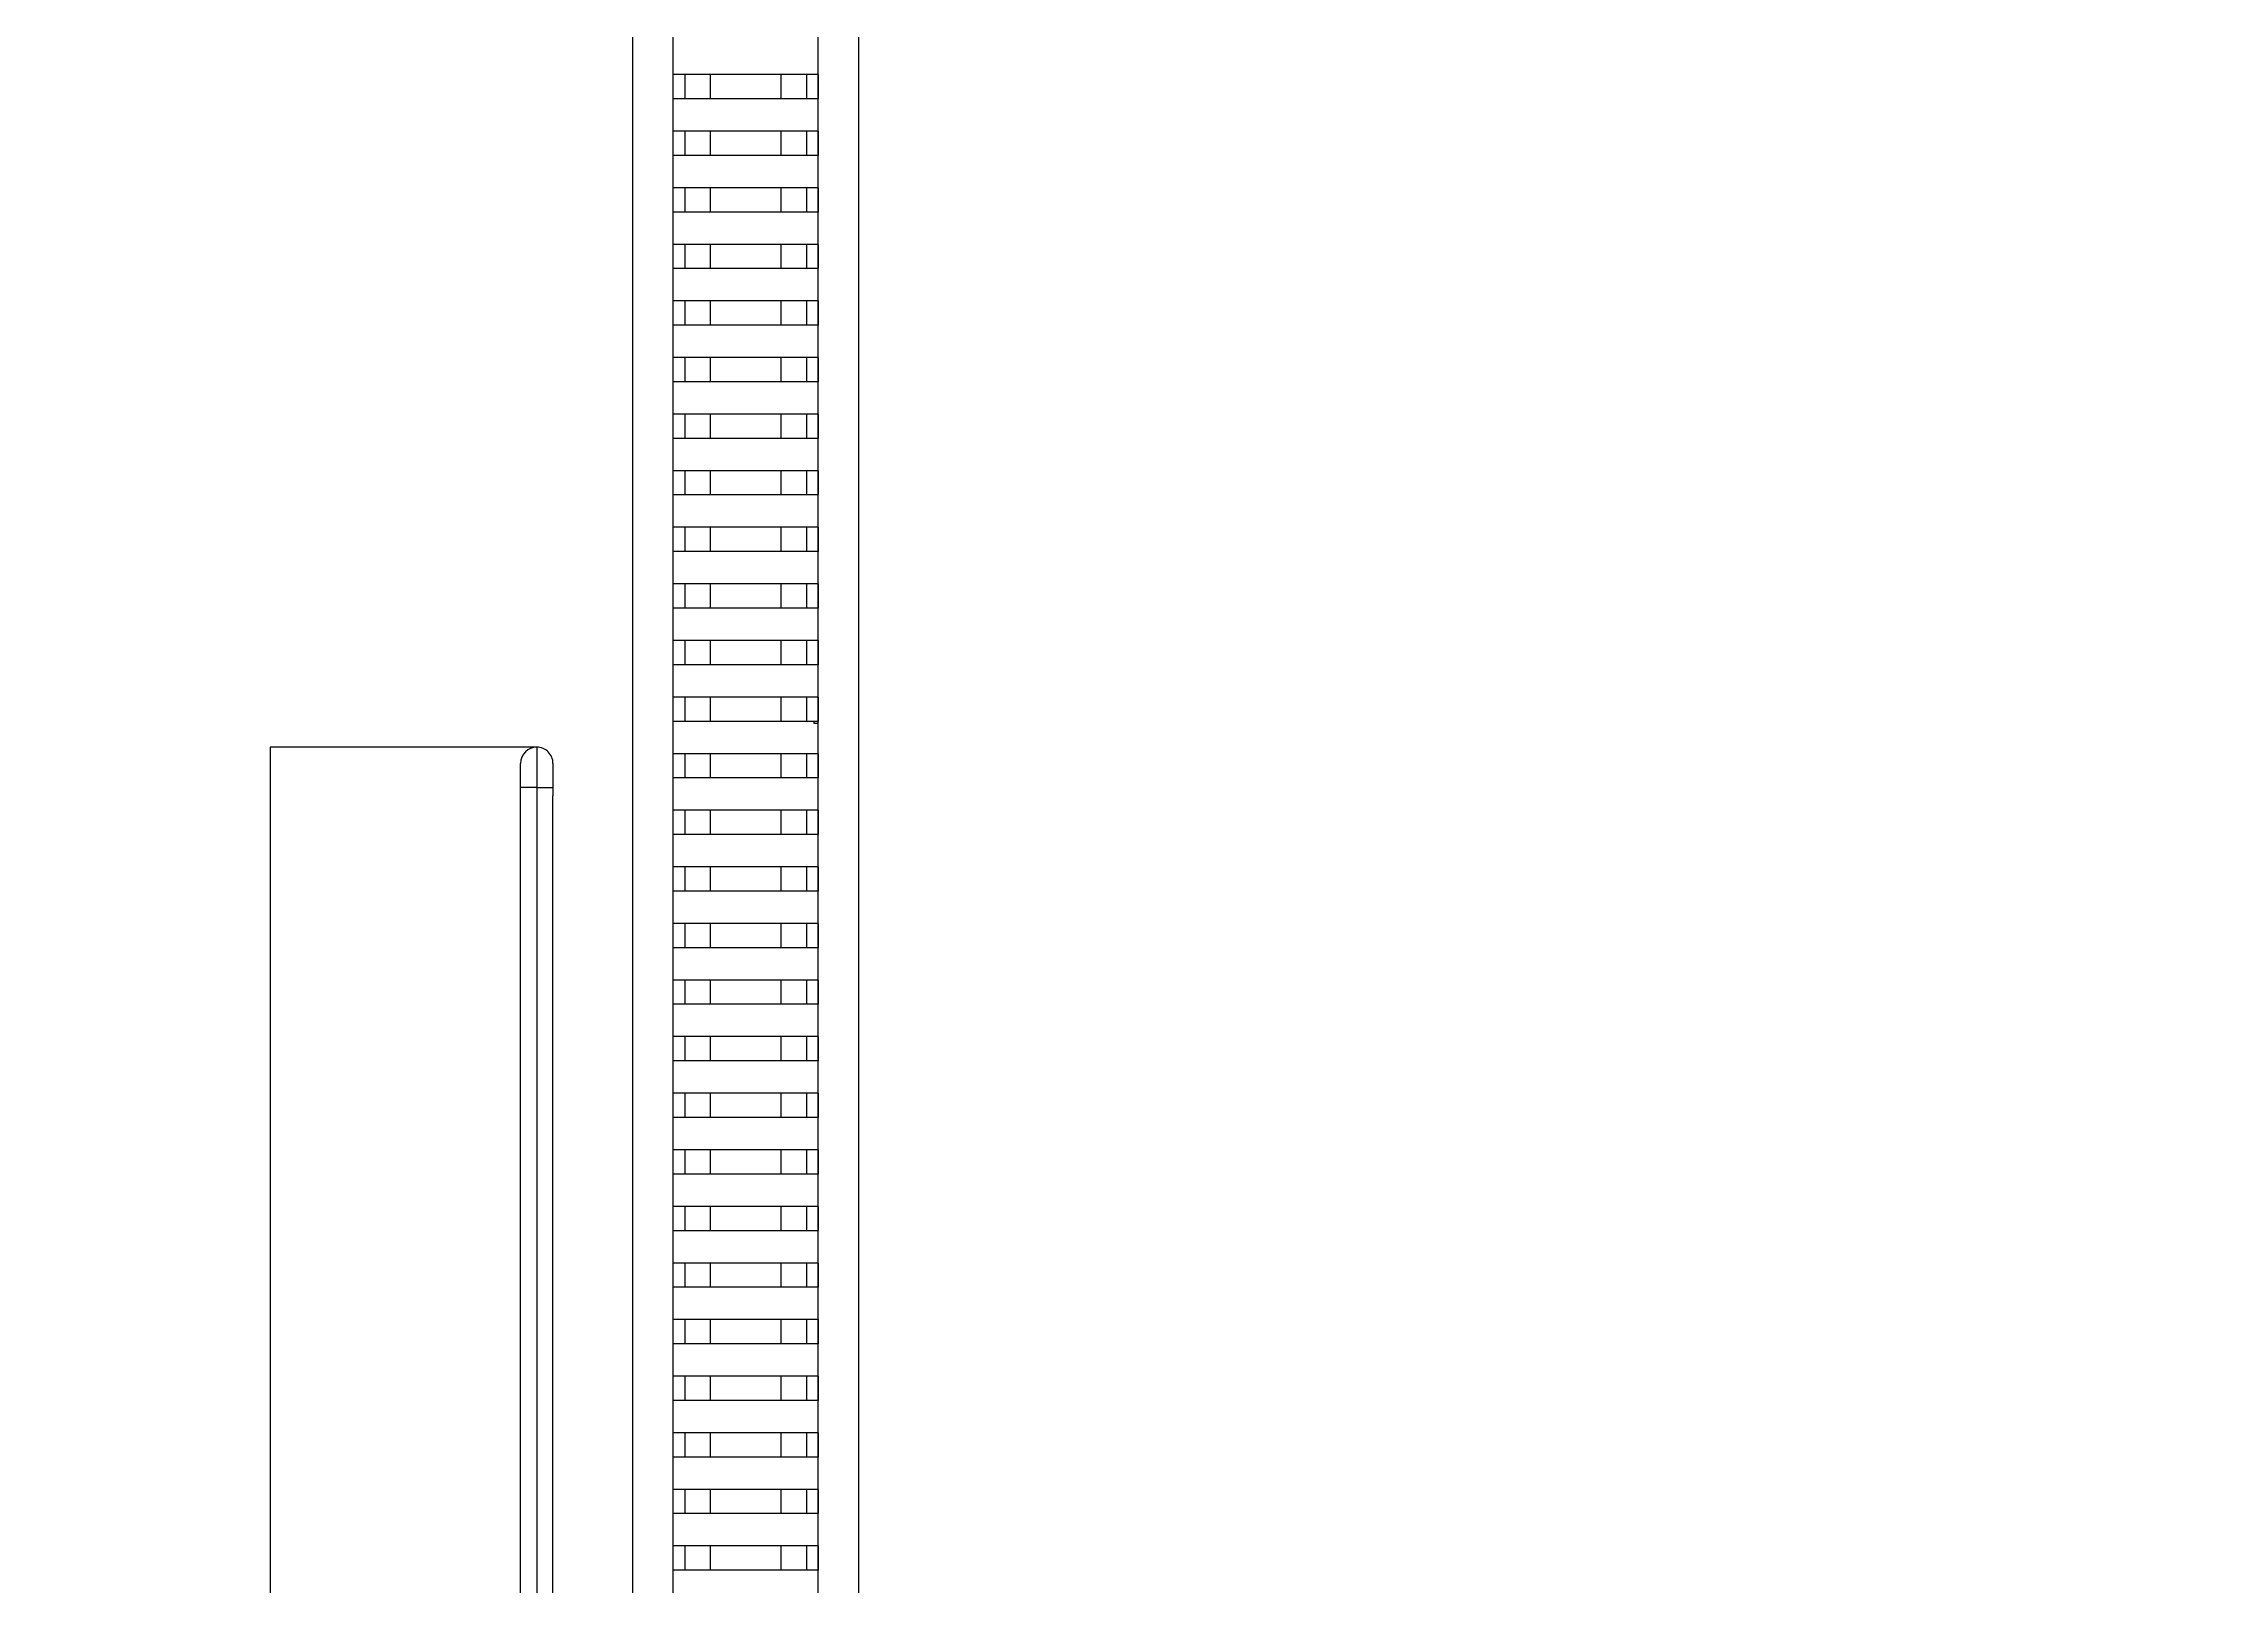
# Model space of a CAD drawing. Header units: inches. Extents: x -955375 to 106222, y -96450 to 64845.
# Drawn here: x 30946 to 33719, y 43195 to 45156 of the extents above; entities that cross this region are included whole.
import ezdxf

# ---------------------------------------------------------------- set-up
doc = ezdxf.new("R2010")
doc.units = ezdxf.units.IN
doc.header["$MEASUREMENT"] = 0
doc.linetypes.add('CONTINUA', pattern=[0])
doc.layers.add('ACHUTECH', color=24, linetype='Continuous', lineweight=18)
for name, color, linetype in [('DIBUJO', 2, 'Continuous'), ('Layer9', 7, 'Continuous'), ('maquinas', 7, 'Continuous')]:
    doc.layers.add(name, color=color, linetype=linetype)
doc.styles.get("Standard").update_dxf_attribs({"font": 'isocp2.shx'})
doc.dimstyles.new('SUPERPEQUEÑA', dxfattribs={"dimtxt": 0.1, "dimasz": 0.05, "dimexe": 0.1, "dimexo": 0.15, "dimgap": 0.05, "dimtad": 1, "dimzin": 0, "dimdsep": 46, "dimtxsty": 'Standard', "dimblk1": 'CRUZZ', "dimblk2": 'CRUZZ', "dimsah": 1, "dimcen": 0.03, "dimse1": 1, "dimse2": 1, "dimclrd": 109, "dimclre": 4, "dimclrt": 173, "dimadec": 0, "dimazin": 0, "dimtfac": 1, "dimtix": 1, "dimtmove": 1, "dimatfit": 3, "dimldrblk": 'CRUZZ', "dimfxl": 1, "dimtolj": 1, "dimtzin": 0, "dimlwd": -1, "dimarcsym": 0})

# ---------------------------------------------------------------- blocks, each defined once
blk = doc.blocks.new('CRUZ')
at = {"layer": 'DIBUJO', "color": 7, "lineweight": -3}
for p, q in [((-0.2, 0), (0.2, 0)), ((0, 0.2), (0, -0.2))]:
    blk.add_line(p, q, dxfattribs=at)
at = {"layer": 'DIBUJO', "color": 7, "lineweight": -3, "const_width": 0.05}
blk.add_lwpolyline([(0, 0, 1), (0, 0, 1)], format="xyb", close=True, dxfattribs=at)
blk = doc.blocks.new('CRUZZ')
at = {"layer": 'DIBUJO', "color": 3, "xscale": 10, "yscale": 10, "zscale": 10}
blk.add_blockref('CRUZ', (0, 0), dxfattribs=at)
blk = doc.blocks.new('*D76')
at = {"layer": 'ACHUTECH', "color": 7, "ltscale": 500, "transparency": 16777216}
blk.add_line((94744.4, 59050.8), (94744.4, 43237.9), dxfattribs=at)
at = {"layer": 'Defpoints', "color": 0, "linetype": 'CONTINUA', "ltscale": 500, "transparency": 16777216}
for p in [(31396.5, 59050.8), (93748.3, 43237.8), (94744.4, 43237.8)]:
    blk.add_point(p, dxfattribs=at)
at = {"layer": 'ACHUTECH', "color": 7, "linetype": 'CONTINUA', "ltscale": 500, "transparency": 16777216, "xscale": 0.05, "yscale": 0.05, "zscale": 0.05}
for p, rotation in [((94744.4, 59050.8), 90), ((94744.4, 43237.8), 270)]:
    blk.add_blockref('CRUZZ', p, dxfattribs=dict(at, rotation=rotation))
at = {"layer": 'ACHUTECH', "color": 7, "linetype": 'CONTINUA', "lineweight": 13, "ltscale": 500, "transparency": 16777216, "insert": (94744.3, 51144.3), "char_height": 0.15, "attachment_point": 5, "rotation": 90}
blk.add_mtext('\\A1;15812.97', dxfattribs=at)
blk = doc.blocks.new('*D209')
at = {"layer": 'ACHUTECH', "color": 7, "ltscale": 500, "transparency": 16777216}
blk.add_line((95544.1, 59153), (95544.1, 15079.3), dxfattribs=at)
at = {"layer": 'Defpoints', "color": 0, "linetype": 'CONTINUA', "ltscale": 500, "transparency": 16777216}
for p in [(30945.9, 59153.1), (85094.5, 15079.3), (95544.1, 15079.3)]:
    blk.add_point(p, dxfattribs=at)
at = {"layer": 'ACHUTECH', "color": 7, "linetype": 'CONTINUA', "ltscale": 500, "transparency": 16777216, "xscale": 0.05, "yscale": 0.05, "zscale": 0.05}
for p, rotation in [((95544.1, 59153.1), 90), ((95544.1, 15079.3), 270)]:
    blk.add_blockref('CRUZZ', p, dxfattribs=dict(at, rotation=rotation))
at = {"layer": 'ACHUTECH', "color": 7, "linetype": 'CONTINUA', "lineweight": 13, "ltscale": 500, "transparency": 16777216, "insert": (95544, 37116.2), "char_height": 0.15, "attachment_point": 5, "rotation": 90}
blk.add_mtext('\\A1;44073.80', dxfattribs=at)
blk = doc.blocks.new('ertyuiop')
at = {"layer": 'DIBUJO', "color": 3}
blk.add_line((1018248.5, 77736.2, 1.1), (1018248.5, 78067.9, 1.1), dxfattribs=at)
at = {"layer": 'maquinas', "color": 3, "linetype": 'Continuous'}
for p, q in [((1018248.5, 78067.9, 1.1), (1016570.1, 78067.9, 1.1)), ((1018198.3, 77736.2, 1.1), (1016660.5, 77736.2, 1.1)), ((1016670.6, 77756.3, 1.1), (1018188.2, 77756.3, 1.1)), ((1018188.2, 77756.3, 1.1), (1018198.3, 77756.3, 1.1)), ((1018198.3, 77736.2, 1.1), (1018198.3, 77756.3, 1.1)), ((1018198.3, 77756.3, 1.1), (1018228.4, 77756.3, 1.1)), ((1018198.3, 77736.2, 1.1), (1018198.3, 77716.1, 1.1)), ((1018248.5, 77736.2, 1.1), (1018198.3, 77736.2, 1.1)), ((1016670.6, 77716.1, 1.1), (1018188.2, 77716.1, 1.1)), ((1018198.3, 77716.1, 1.1), (1018188.2, 77716.1, 1.1)), ((1018228.4, 77716.1, 1.1), (1018198.3, 77716.1, 1.1)), ((1018228.4, 77716.1, 1.1), (1018228.4, 77716.1, 1.1)), ((1019148, 77617.4, 1.1), (1016384.1, 77617.4, 1.1)), ((1019148, 77567.1, 1.1), (1016032.3, 77567.1, 1.1)), ((1017255.5, 77567.1, 1.1), (1017225.3, 77567.1, 1.1)), ((1017225.3, 77552.3, 1.1), (1017225.3, 77567.1, 1.1)), ((1017255.5, 77552.3, 1.1), (1017225.3, 77552.3, 1.1)), ((1017225.3, 77520.5, 1.1), (1017225.3, 77552.3, 1.1)), ((1017255.5, 77552.3, 1.1), (1017255.5, 77567.1, 1.1)), ((1017255.5, 77520.5, 1.1), (1017255.5, 77552.3, 1.1)), ((1017325.8, 77567.1, 1.1), (1017295.7, 77567.1, 1.1)), ((1017295.7, 77552.3, 1.1), (1017295.7, 77567.1, 1.1)), ((1017325.8, 77552.3, 1.1), (1017295.7, 77552.3, 1.1)), ((1017295.7, 77520.5, 1.1), (1017295.7, 77552.3, 1.1)), ((1017325.8, 77552.3, 1.1), (1017325.8, 77567.1, 1.1)), ((1017325.8, 77520.5, 1.1), (1017325.8, 77552.3, 1.1)), ((1017396.2, 77567.1, 1.1), (1017366, 77567.1, 1.1)), ((1017366, 77552.3, 1.1), (1017366, 77567.1, 1.1)), ((1017396.2, 77552.3, 1.1), (1017366, 77552.3, 1.1)), ((1017366, 77520.5, 1.1), (1017366, 77552.3, 1.1)), ((1017396.2, 77552.3, 1.1), (1017396.2, 77567.1, 1.1)), ((1017396.2, 77520.5, 1.1), (1017396.2, 77552.3, 1.1)), ((1017466.5, 77567.1, 1.1), (1017436.4, 77567.1, 1.1)), ((1017436.4, 77552.3, 1.1), (1017436.4, 77567.1, 1.1)), ((1017466.5, 77552.3, 1.1), (1017436.4, 77552.3, 1.1)), ((1017436.4, 77520.5, 1.1), (1017436.4, 77552.3, 1.1)), ((1017466.5, 77552.3, 1.1), (1017466.5, 77567.1, 1.1)), ((1017466.5, 77520.5, 1.1), (1017466.5, 77552.3, 1.1)), ((1017536.9, 77567.1, 1.1), (1017506.7, 77567.1, 1.1)), ((1017506.7, 77552.3, 1.1), (1017506.7, 77567.1, 1.1)), ((1017536.9, 77552.3, 1.1), (1017506.7, 77552.3, 1.1)), ((1017506.7, 77520.5, 1.1), (1017506.7, 77552.3, 1.1)), ((1017536.9, 77552.3, 1.1), (1017536.9, 77567.1, 1.1)), ((1017536.9, 77520.5, 1.1), (1017536.9, 77552.3, 1.1)), ((1017607.2, 77567.1, 1.1), (1017577.1, 77567.1, 1.1)), ((1017577.1, 77552.3, 1.1), (1017577.1, 77567.1, 1.1)), ((1017607.2, 77552.3, 1.1), (1017577.1, 77552.3, 1.1)), ((1017577.1, 77520.5, 1.1), (1017577.1, 77552.3, 1.1)), ((1017607.2, 77552.3, 1.1), (1017607.2, 77567.1, 1.1)), ((1017607.2, 77520.5, 1.1), (1017607.2, 77552.3, 1.1)), ((1017677.6, 77567.1, 1.1), (1017647.4, 77567.1, 1.1)), ((1017647.4, 77552.3, 1.1), (1017647.4, 77567.1, 1.1)), ((1017677.6, 77552.3, 1.1), (1017647.4, 77552.3, 1.1)), ((1017647.4, 77520.5, 1.1), (1017647.4, 77552.3, 1.1)), ((1017677.6, 77552.3, 1.1), (1017677.6, 77567.1, 1.1)), ((1017677.6, 77520.5, 1.1), (1017677.6, 77552.3, 1.1)), ((1017748, 77567.1, 1.1), (1017717.8, 77567.1, 1.1)), ((1017717.8, 77552.3, 1.1), (1017717.8, 77567.1, 1.1)), ((1017748, 77552.3, 1.1), (1017717.8, 77552.3, 1.1)), ((1017717.8, 77520.5, 1.1), (1017717.8, 77552.3, 1.1)), ((1017748, 77552.3, 1.1), (1017748, 77567.1, 1.1)), ((1017748, 77520.5, 1.1), (1017748, 77552.3, 1.1)), ((1017818.3, 77567.1, 1.1), (1017788.2, 77567.1, 1.1)), ((1017788.2, 77552.3, 1.1), (1017788.2, 77567.1, 1.1)), ((1017818.3, 77552.3, 1.1), (1017788.2, 77552.3, 1.1)), ((1017788.2, 77520.5, 1.1), (1017788.2, 77552.3, 1.1)), ((1017818.3, 77552.3, 1.1), (1017818.3, 77567.1, 1.1)), ((1017818.3, 77520.5, 1.1), (1017818.3, 77552.3, 1.1)), ((1017888.7, 77567.1, 1.1), (1017858.5, 77567.1, 1.1)), ((1017858.5, 77552.3, 1.1), (1017858.5, 77567.1, 1.1)), ((1017888.7, 77552.3, 1.1), (1017858.5, 77552.3, 1.1)), ((1017858.5, 77520.5, 1.1), (1017858.5, 77552.3, 1.1)), ((1017888.7, 77552.3, 1.1), (1017888.7, 77567.1, 1.1)), ((1017888.7, 77520.5, 1.1), (1017888.7, 77552.3, 1.1)), ((1017959, 77567.1, 1.1), (1017928.9, 77567.1, 1.1)), ((1017928.9, 77552.3, 1.1), (1017928.9, 77567.1, 1.1)), ((1017959, 77552.3, 1.1), (1017928.9, 77552.3, 1.1)), ((1017928.9, 77520.5, 1.1), (1017928.9, 77552.3, 1.1)), ((1017959, 77552.3, 1.1), (1017959, 77567.1, 1.1)), ((1017959, 77520.5, 1.1), (1017959, 77552.3, 1.1)), ((1018029.4, 77567.1, 1.1), (1017999.2, 77567.1, 1.1)), ((1017999.2, 77552.3, 1.1), (1017999.2, 77567.1, 1.1)), ((1018029.4, 77552.3, 1.1), (1017999.2, 77552.3, 1.1)), ((1017999.2, 77520.5, 1.1), (1017999.2, 77552.3, 1.1)), ((1018029.4, 77552.3, 1.1), (1018029.4, 77567.1, 1.1)), ((1018029.4, 77520.5, 1.1), (1018029.4, 77552.3, 1.1)), ((1018099.7, 77567.1, 1.1), (1018069.6, 77567.1, 1.1)), ((1018069.6, 77552.3, 1.1), (1018069.6, 77567.1, 1.1)), ((1018099.7, 77552.3, 1.1), (1018069.6, 77552.3, 1.1)), ((1018069.6, 77520.5, 1.1), (1018069.6, 77552.3, 1.1)), ((1018099.7, 77552.3, 1.1), (1018099.7, 77567.1, 1.1)), ((1018099.7, 77520.5, 1.1), (1018099.7, 77552.3, 1.1)), ((1018170.1, 77567.1, 1.1), (1018139.9, 77567.1, 1.1)), ((1018139.9, 77552.3, 1.1), (1018139.9, 77567.1, 1.1)), ((1018170.1, 77552.3, 1.1), (1018139.9, 77552.3, 1.1)), ((1018139.9, 77520.5, 1.1), (1018139.9, 77552.3, 1.1)), ((1018170.1, 77552.3, 1.1), (1018170.1, 77567.1, 1.1)), ((1018170.1, 77520.5, 1.1), (1018170.1, 77552.3, 1.1)), ((1018240.4, 77567.1, 1.1), (1018210.3, 77567.1, 1.1)), ((1018210.3, 77552.3, 1.1), (1018210.3, 77567.1, 1.1)), ((1018240.4, 77552.3, 1.1), (1018210.3, 77552.3, 1.1)), ((1018210.3, 77520.5, 1.1), (1018210.3, 77552.3, 1.1)), ((1018240.4, 77552.3, 1.1), (1018240.4, 77567.1, 1.1)), ((1018240.4, 77520.5, 1.1), (1018240.4, 77552.3, 1.1)), ((1018310.8, 77567.1, 1.1), (1018280.6, 77567.1, 1.1)), ((1018280.6, 77552.3, 1.1), (1018280.6, 77567.1, 1.1)), ((1018310.8, 77552.3, 1.1), (1018280.6, 77552.3, 1.1)), ((1018280.6, 77520.5, 1.1), (1018280.6, 77552.3, 1.1)), ((1018310.8, 77552.3, 1.1), (1018310.8, 77567.1, 1.1)), ((1018310.8, 77520.5, 1.1), (1018310.8, 77552.3, 1.1)), ((1018381.1, 77567.1, 1.1), (1018351, 77567.1, 1.1)), ((1018351, 77552.3, 1.1), (1018351, 77567.1, 1.1)), ((1018381.1, 77552.3, 1.1), (1018351, 77552.3, 1.1)), ((1018351, 77520.5, 1.1), (1018351, 77552.3, 1.1)), ((1018381.1, 77552.3, 1.1), (1018381.1, 77567.1, 1.1)), ((1018381.1, 77520.5, 1.1), (1018381.1, 77552.3, 1.1)), ((1018451.5, 77567.1, 1.1), (1018421.3, 77567.1, 1.1)), ((1018421.3, 77552.3, 1.1), (1018421.3, 77567.1, 1.1)), ((1018451.5, 77552.3, 1.1), (1018421.3, 77552.3, 1.1)), ((1018421.3, 77520.5, 1.1), (1018421.3, 77552.3, 1.1)), ((1018451.5, 77552.3, 1.1), (1018451.5, 77567.1, 1.1)), ((1018451.5, 77520.5, 1.1), (1018451.5, 77552.3, 1.1)), ((1018521.9, 77567.1, 1.1), (1018491.7, 77567.1, 1.1)), ((1018491.7, 77552.3, 1.1), (1018491.7, 77567.1, 1.1)), ((1018521.9, 77552.3, 1.1), (1018491.7, 77552.3, 1.1)), ((1018491.7, 77520.5, 1.1), (1018491.7, 77552.3, 1.1)), ((1018521.9, 77552.3, 1.1), (1018521.9, 77567.1, 1.1)), ((1018521.9, 77520.5, 1.1), (1018521.9, 77552.3, 1.1)), ((1018592.2, 77567.1, 1.1), (1018562.1, 77567.1, 1.1)), ((1018562.1, 77552.3, 1.1), (1018562.1, 77567.1, 1.1)), ((1018592.2, 77552.3, 1.1), (1018562.1, 77552.3, 1.1)), ((1018562.1, 77520.5, 1.1), (1018562.1, 77552.3, 1.1)), ((1018592.2, 77552.3, 1.1), (1018592.2, 77567.1, 1.1)), ((1018592.2, 77520.5, 1.1), (1018592.2, 77552.3, 1.1)), ((1018662.6, 77567.1, 1.1), (1018632.4, 77567.1, 1.1)), ((1018632.4, 77552.3, 1.1), (1018632.4, 77567.1, 1.1)), ((1018662.6, 77552.3, 1.1), (1018632.4, 77552.3, 1.1)), ((1018632.4, 77520.5, 1.1), (1018632.4, 77552.3, 1.1)), ((1018662.6, 77552.3, 1.1), (1018662.6, 77567.1, 1.1)), ((1018662.6, 77520.5, 1.1), (1018662.6, 77552.3, 1.1)), ((1018732.9, 77567.1, 1.1), (1018702.8, 77567.1, 1.1)), ((1018702.8, 77552.3, 1.1), (1018702.8, 77567.1, 1.1)), ((1018732.9, 77552.3, 1.1), (1018702.8, 77552.3, 1.1)), ((1018702.8, 77520.5, 1.1), (1018702.8, 77552.3, 1.1)), ((1018732.9, 77552.3, 1.1), (1018732.9, 77567.1, 1.1)), ((1018732.9, 77520.5, 1.1), (1018732.9, 77552.3, 1.1)), ((1018803.3, 77567.1, 1.1), (1018773.1, 77567.1, 1.1)), ((1018773.1, 77552.3, 1.1), (1018773.1, 77567.1, 1.1)), ((1018803.3, 77552.3, 1.1), (1018773.1, 77552.3, 1.1)), ((1018773.1, 77520.5, 1.1), (1018773.1, 77552.3, 1.1)), ((1018803.3, 77552.3, 1.1), (1018803.3, 77567.1, 1.1)), ((1018803.3, 77520.5, 1.1), (1018803.3, 77552.3, 1.1)), ((1018873.6, 77567.1, 1.1), (1018843.5, 77567.1, 1.1)), ((1018843.5, 77552.3, 1.1), (1018843.5, 77567.1, 1.1)), ((1018873.6, 77552.3, 1.1), (1018843.5, 77552.3, 1.1)), ((1018843.5, 77520.5, 1.1), (1018843.5, 77552.3, 1.1)), ((1018873.6, 77552.3, 1.1), (1018873.6, 77567.1, 1.1)), ((1018873.6, 77520.5, 1.1), (1018873.6, 77552.3, 1.1)), ((1018944, 77567.1, 1.1), (1018913.8, 77567.1, 1.1)), ((1018913.8, 77552.3, 1.1), (1018913.8, 77567.1, 1.1)), ((1018944, 77552.3, 1.1), (1018913.8, 77552.3, 1.1)), ((1018913.8, 77520.5, 1.1), (1018913.8, 77552.3, 1.1)), ((1018944, 77552.3, 1.1), (1018944, 77567.1, 1.1)), ((1018944, 77520.5, 1.1), (1018944, 77552.3, 1.1)), ((1019014.3, 77567.1, 1.1), (1018984.2, 77567.1, 1.1)), ((1018984.2, 77552.3, 1.1), (1018984.2, 77567.1, 1.1)), ((1019014.3, 77552.3, 1.1), (1018984.2, 77552.3, 1.1)), ((1018984.2, 77520.5, 1.1), (1018984.2, 77552.3, 1.1)), ((1019014.3, 77552.3, 1.1), (1019014.3, 77567.1, 1.1)), ((1019014.3, 77520.5, 1.1), (1019014.3, 77552.3, 1.1)), ((1019084.7, 77567.1, 1.1), (1019054.5, 77567.1, 1.1)), ((1019054.5, 77552.3, 1.1), (1019054.5, 77567.1, 1.1)), ((1019084.7, 77552.3, 1.1), (1019054.5, 77552.3, 1.1)), ((1019054.5, 77520.5, 1.1), (1019054.5, 77552.3, 1.1)), ((1019084.7, 77552.3, 1.1), (1019084.7, 77567.1, 1.1)), ((1019084.7, 77520.5, 1.1), (1019084.7, 77552.3, 1.1)), ((1017255.5, 77520.5, 1.1), (1017225.3, 77520.5, 1.1)), ((1017225.3, 77432.8, 1.1), (1017225.3, 77520.5, 1.1)), ((1017255.5, 77432.8, 1.1), (1017255.5, 77520.5, 1.1)), ((1017325.8, 77520.5, 1.1), (1017295.7, 77520.5, 1.1)), ((1017295.7, 77432.8, 1.1), (1017295.7, 77520.5, 1.1)), ((1017325.8, 77432.8, 1.1), (1017325.8, 77520.5, 1.1)), ((1017396.2, 77520.5, 1.1), (1017366, 77520.5, 1.1)), ((1017366, 77432.8, 1.1), (1017366, 77520.5, 1.1)), ((1017396.2, 77432.8, 1.1), (1017396.2, 77520.5, 1.1)), ((1017466.5, 77520.5, 1.1), (1017436.4, 77520.5, 1.1)), ((1017436.4, 77432.8, 1.1), (1017436.4, 77520.5, 1.1)), ((1017466.5, 77432.8, 1.1), (1017466.5, 77520.5, 1.1)), ((1017536.9, 77520.5, 1.1), (1017506.7, 77520.5, 1.1)), ((1017506.7, 77432.8, 1.1), (1017506.7, 77520.5, 1.1)), ((1017536.9, 77432.8, 1.1), (1017536.9, 77520.5, 1.1)), ((1017607.2, 77520.5, 1.1), (1017577.1, 77520.5, 1.1)), ((1017577.1, 77432.8, 1.1), (1017577.1, 77520.5, 1.1)), ((1017607.2, 77432.8, 1.1), (1017607.2, 77520.5, 1.1)), ((1017677.6, 77520.5, 1.1), (1017647.4, 77520.5, 1.1)), ((1017647.4, 77432.8, 1.1), (1017647.4, 77520.5, 1.1)), ((1017677.6, 77432.8, 1.1), (1017677.6, 77520.5, 1.1)), ((1017748, 77520.5, 1.1), (1017717.8, 77520.5, 1.1)), ((1017717.8, 77432.8, 1.1), (1017717.8, 77520.5, 1.1)), ((1017748, 77432.8, 1.1), (1017748, 77520.5, 1.1)), ((1017818.3, 77520.5, 1.1), (1017788.2, 77520.5, 1.1)), ((1017788.2, 77432.8, 1.1), (1017788.2, 77520.5, 1.1)), ((1017818.3, 77432.8, 1.1), (1017818.3, 77520.5, 1.1)), ((1017888.7, 77520.5, 1.1), (1017858.5, 77520.5, 1.1)), ((1017858.5, 77432.8, 1.1), (1017858.5, 77520.5, 1.1)), ((1017888.7, 77432.8, 1.1), (1017888.7, 77520.5, 1.1)), ((1017959, 77520.5, 1.1), (1017928.9, 77520.5, 1.1)), ((1017928.9, 77432.8, 1.1), (1017928.9, 77520.5, 1.1)), ((1017959, 77432.8, 1.1), (1017959, 77520.5, 1.1)), ((1018029.4, 77520.5, 1.1), (1017999.2, 77520.5, 1.1)), ((1017999.2, 77432.8, 1.1), (1017999.2, 77520.5, 1.1)), ((1018029.4, 77432.8, 1.1), (1018029.4, 77520.5, 1.1)), ((1018099.7, 77520.5, 1.1), (1018069.6, 77520.5, 1.1)), ((1018069.6, 77432.8, 1.1), (1018069.6, 77520.5, 1.1)), ((1018099.7, 77432.8, 1.1), (1018099.7, 77520.5, 1.1)), ((1018170.1, 77520.5, 1.1), (1018139.9, 77520.5, 1.1)), ((1018139.9, 77432.8, 1.1), (1018139.9, 77520.5, 1.1)), ((1018170.1, 77432.8, 1.1), (1018170.1, 77520.5, 1.1)), ((1018240.4, 77520.5, 1.1), (1018210.3, 77520.5, 1.1)), ((1018210.3, 77432.8, 1.1), (1018210.3, 77520.5, 1.1)), ((1018240.4, 77432.8, 1.1), (1018240.4, 77520.5, 1.1)), ((1018310.8, 77520.5, 1.1), (1018280.6, 77520.5, 1.1)), ((1018280.6, 77432.8, 1.1), (1018280.6, 77520.5, 1.1)), ((1018310.8, 77432.8, 1.1), (1018310.8, 77520.5, 1.1)), ((1018381.1, 77520.5, 1.1), (1018351, 77520.5, 1.1)), ((1018351, 77432.8, 1.1), (1018351, 77520.5, 1.1)), ((1018381.1, 77432.8, 1.1), (1018381.1, 77520.5, 1.1)), ((1018451.5, 77520.5, 1.1), (1018421.3, 77520.5, 1.1)), ((1018421.3, 77432.8, 1.1), (1018421.3, 77520.5, 1.1)), ((1018451.5, 77432.8, 1.1), (1018451.5, 77520.5, 1.1)), ((1018521.9, 77520.5, 1.1), (1018491.7, 77520.5, 1.1)), ((1018491.7, 77432.8, 1.1), (1018491.7, 77520.5, 1.1)), ((1018521.9, 77432.8, 1.1), (1018521.9, 77520.5, 1.1)), ((1018592.2, 77520.5, 1.1), (1018562.1, 77520.5, 1.1)), ((1018562.1, 77432.8, 1.1), (1018562.1, 77520.5, 1.1)), ((1018592.2, 77432.8, 1.1), (1018592.2, 77520.5, 1.1)), ((1018662.6, 77520.5, 1.1), (1018632.4, 77520.5, 1.1)), ((1018632.4, 77432.8, 1.1), (1018632.4, 77520.5, 1.1)), ((1018662.6, 77432.8, 1.1), (1018662.6, 77520.5, 1.1)), ((1018732.9, 77520.5, 1.1), (1018702.8, 77520.5, 1.1)), ((1018702.8, 77432.8, 1.1), (1018702.8, 77520.5, 1.1)), ((1018732.9, 77432.8, 1.1), (1018732.9, 77520.5, 1.1)), ((1018803.3, 77520.5, 1.1), (1018773.1, 77520.5, 1.1)), ((1018773.1, 77432.8, 1.1), (1018773.1, 77520.5, 1.1)), ((1018803.3, 77432.8, 1.1), (1018803.3, 77520.5, 1.1)), ((1018873.6, 77520.5, 1.1), (1018843.5, 77520.5, 1.1)), ((1018843.5, 77432.8, 1.1), (1018843.5, 77520.5, 1.1)), ((1018873.6, 77432.8, 1.1), (1018873.6, 77520.5, 1.1)), ((1018944, 77520.5, 1.1), (1018913.8, 77520.5, 1.1)), ((1018913.8, 77432.8, 1.1), (1018913.8, 77520.5, 1.1)), ((1018944, 77432.8, 1.1), (1018944, 77520.5, 1.1)), ((1019014.3, 77520.5, 1.1), (1018984.2, 77520.5, 1.1)), ((1018984.2, 77432.8, 1.1), (1018984.2, 77520.5, 1.1)), ((1019014.3, 77432.8, 1.1), (1019014.3, 77520.5, 1.1)), ((1019084.7, 77520.5, 1.1), (1019054.5, 77520.5, 1.1)), ((1019054.5, 77432.8, 1.1), (1019054.5, 77520.5, 1.1)), ((1019084.7, 77432.8, 1.1), (1019084.7, 77520.5, 1.1)), ((1017255.5, 77432.8, 1.1), (1017225.3, 77432.8, 1.1)), ((1017225.3, 77401.1, 1.1), (1017225.3, 77432.8, 1.1)), ((1017255.5, 77401.1, 1.1), (1017255.5, 77432.8, 1.1)), ((1017325.8, 77432.8, 1.1), (1017295.7, 77432.8, 1.1)), ((1017295.7, 77401.1, 1.1), (1017295.7, 77432.8, 1.1)), ((1017325.8, 77401.1, 1.1), (1017325.8, 77432.8, 1.1)), ((1017396.2, 77432.8, 1.1), (1017366, 77432.8, 1.1)), ((1017366, 77401.1, 1.1), (1017366, 77432.8, 1.1)), ((1017396.2, 77401.1, 1.1), (1017396.2, 77432.8, 1.1)), ((1017466.5, 77432.8, 1.1), (1017436.4, 77432.8, 1.1)), ((1017436.4, 77401.1, 1.1), (1017436.4, 77432.8, 1.1)), ((1017466.5, 77401.1, 1.1), (1017466.5, 77432.8, 1.1)), ((1017536.9, 77432.8, 1.1), (1017506.7, 77432.8, 1.1)), ((1017506.7, 77401.1, 1.1), (1017506.7, 77432.8, 1.1)), ((1017536.9, 77401.1, 1.1), (1017536.9, 77432.8, 1.1)), ((1017607.2, 77432.8, 1.1), (1017577.1, 77432.8, 1.1)), ((1017577.1, 77401.1, 1.1), (1017577.1, 77432.8, 1.1)), ((1017607.2, 77401.1, 1.1), (1017607.2, 77432.8, 1.1)), ((1017677.6, 77432.8, 1.1), (1017647.4, 77432.8, 1.1)), ((1017647.4, 77401.1, 1.1), (1017647.4, 77432.8, 1.1)), ((1017677.6, 77401.1, 1.1), (1017677.6, 77432.8, 1.1)), ((1017748, 77432.8, 1.1), (1017717.8, 77432.8, 1.1)), ((1017717.8, 77401.1, 1.1), (1017717.8, 77432.8, 1.1)), ((1017748, 77401.1, 1.1), (1017748, 77432.8, 1.1)), ((1017818.3, 77432.8, 1.1), (1017788.2, 77432.8, 1.1)), ((1017788.2, 77401.1, 1.1), (1017788.2, 77432.8, 1.1)), ((1017818.3, 77401.1, 1.1), (1017818.3, 77432.8, 1.1)), ((1017888.7, 77432.8, 1.1), (1017858.5, 77432.8, 1.1)), ((1017858.5, 77401.1, 1.1), (1017858.5, 77432.8, 1.1)), ((1017888.7, 77401.1, 1.1), (1017888.7, 77432.8, 1.1)), ((1017959, 77432.8, 1.1), (1017928.9, 77432.8, 1.1)), ((1017928.9, 77401.1, 1.1), (1017928.9, 77432.8, 1.1)), ((1017959, 77401.1, 1.1), (1017959, 77432.8, 1.1)), ((1018029.4, 77432.8, 1.1), (1017999.2, 77432.8, 1.1)), ((1017999.2, 77401.1, 1.1), (1017999.2, 77432.8, 1.1)), ((1018029.4, 77401.1, 1.1), (1018029.4, 77432.8, 1.1)), ((1018099.7, 77432.8, 1.1), (1018069.6, 77432.8, 1.1)), ((1018069.6, 77401.1, 1.1), (1018069.6, 77432.8, 1.1)), ((1018099.7, 77401.1, 1.1), (1018099.7, 77432.8, 1.1)), ((1018170.1, 77432.8, 1.1), (1018139.9, 77432.8, 1.1)), ((1018139.9, 77401.1, 1.1), (1018139.9, 77432.8, 1.1)), ((1018170.1, 77401.1, 1.1), (1018170.1, 77432.8, 1.1)), ((1018240.4, 77432.8, 1.1), (1018210.3, 77432.8, 1.1)), ((1018210.3, 77401.1, 1.1), (1018210.3, 77432.8, 1.1)), ((1018240.4, 77401.1, 1.1), (1018240.4, 77432.8, 1.1)), ((1018310.8, 77432.8, 1.1), (1018280.6, 77432.8, 1.1)), ((1018280.6, 77401.1, 1.1), (1018280.6, 77432.8, 1.1)), ((1018310.8, 77401.1, 1.1), (1018310.8, 77432.8, 1.1)), ((1018381.1, 77432.8, 1.1), (1018351, 77432.8, 1.1)), ((1018351, 77401.1, 1.1), (1018351, 77432.8, 1.1)), ((1018381.1, 77401.1, 1.1), (1018381.1, 77432.8, 1.1)), ((1018451.5, 77432.8, 1.1), (1018421.3, 77432.8, 1.1)), ((1018421.3, 77401.1, 1.1), (1018421.3, 77432.8, 1.1)), ((1018451.5, 77401.1, 1.1), (1018451.5, 77432.8, 1.1)), ((1018521.9, 77432.8, 1.1), (1018491.7, 77432.8, 1.1)), ((1018491.7, 77401.1, 1.1), (1018491.7, 77432.8, 1.1)), ((1018521.9, 77401.1, 1.1), (1018521.9, 77432.8, 1.1)), ((1018592.2, 77432.8, 1.1), (1018562.1, 77432.8, 1.1)), ((1018562.1, 77401.1, 1.1), (1018562.1, 77432.8, 1.1)), ((1018592.2, 77401.1, 1.1), (1018592.2, 77432.8, 1.1)), ((1018662.6, 77432.8, 1.1), (1018632.4, 77432.8, 1.1)), ((1018632.4, 77401.1, 1.1), (1018632.4, 77432.8, 1.1)), ((1018662.6, 77401.1, 1.1), (1018662.6, 77432.8, 1.1)), ((1018732.9, 77432.8, 1.1), (1018702.8, 77432.8, 1.1)), ((1018702.8, 77401.1, 1.1), (1018702.8, 77432.8, 1.1)), ((1018732.9, 77401.1, 1.1), (1018732.9, 77432.8, 1.1)), ((1018803.3, 77432.8, 1.1), (1018773.1, 77432.8, 1.1)), ((1018773.1, 77401.1, 1.1), (1018773.1, 77432.8, 1.1)), ((1018803.3, 77401.1, 1.1), (1018803.3, 77432.8, 1.1)), ((1018873.6, 77432.8, 1.1), (1018843.5, 77432.8, 1.1)), ((1018843.5, 77401.1, 1.1), (1018843.5, 77432.8, 1.1)), ((1018873.6, 77401.1, 1.1), (1018873.6, 77432.8, 1.1)), ((1018944, 77432.8, 1.1), (1018913.8, 77432.8, 1.1)), ((1018913.8, 77401.1, 1.1), (1018913.8, 77432.8, 1.1)), ((1018944, 77401.1, 1.1), (1018944, 77432.8, 1.1)), ((1019014.3, 77432.8, 1.1), (1018984.2, 77432.8, 1.1)), ((1018984.2, 77401.1, 1.1), (1018984.2, 77432.8, 1.1)), ((1019014.3, 77401.1, 1.1), (1019014.3, 77432.8, 1.1)), ((1019084.7, 77432.8, 1.1), (1019054.5, 77432.8, 1.1)), ((1019054.5, 77401.1, 1.1), (1019054.5, 77432.8, 1.1)), ((1019084.7, 77401.1, 1.1), (1019084.7, 77432.8, 1.1)), ((1016032.3, 77386.2, 1.1), (1019148, 77386.2, 1.1)), ((1017255.5, 77401.1, 1.1), (1017225.3, 77401.1, 1.1)), ((1017225.3, 77386.2, 1.1), (1017225.3, 77401.1, 1.1)), ((1017255.5, 77386.2, 1.1), (1017225.3, 77386.2, 1.1)), ((1017255.5, 77386.2, 1.1), (1017255.5, 77401.1, 1.1)), ((1017325.8, 77401.1, 1.1), (1017295.7, 77401.1, 1.1)), ((1017295.7, 77386.2, 1.1), (1017295.7, 77401.1, 1.1)), ((1017325.8, 77386.2, 1.1), (1017295.7, 77386.2, 1.1)), ((1017325.8, 77386.2, 1.1), (1017325.8, 77401.1, 1.1)), ((1017396.2, 77401.1, 1.1), (1017366, 77401.1, 1.1)), ((1017366, 77386.2, 1.1), (1017366, 77401.1, 1.1)), ((1017396.2, 77386.2, 1.1), (1017366, 77386.2, 1.1)), ((1017396.2, 77386.2, 1.1), (1017396.2, 77401.1, 1.1)), ((1017466.5, 77401.1, 1.1), (1017436.4, 77401.1, 1.1)), ((1017436.4, 77386.2, 1.1), (1017436.4, 77401.1, 1.1)), ((1017466.5, 77386.2, 1.1), (1017436.4, 77386.2, 1.1)), ((1017466.5, 77386.2, 1.1), (1017466.5, 77401.1, 1.1)), ((1017536.9, 77401.1, 1.1), (1017506.7, 77401.1, 1.1)), ((1017506.7, 77386.2, 1.1), (1017506.7, 77401.1, 1.1)), ((1017536.9, 77386.2, 1.1), (1017506.7, 77386.2, 1.1)), ((1017536.9, 77386.2, 1.1), (1017536.9, 77401.1, 1.1)), ((1017607.2, 77401.1, 1.1), (1017577.1, 77401.1, 1.1)), ((1017577.1, 77386.2, 1.1), (1017577.1, 77401.1, 1.1)), ((1017607.2, 77386.2, 1.1), (1017577.1, 77386.2, 1.1)), ((1017607.2, 77386.2, 1.1), (1017607.2, 77401.1, 1.1)), ((1017677.6, 77401.1, 1.1), (1017647.4, 77401.1, 1.1)), ((1017647.4, 77386.2, 1.1), (1017647.4, 77401.1, 1.1)), ((1017677.6, 77386.2, 1.1), (1017647.4, 77386.2, 1.1)), ((1017677.6, 77386.2, 1.1), (1017677.6, 77401.1, 1.1)), ((1017748, 77401.1, 1.1), (1017717.8, 77401.1, 1.1)), ((1017717.8, 77386.2, 1.1), (1017717.8, 77401.1, 1.1)), ((1017748, 77386.2, 1.1), (1017717.8, 77386.2, 1.1)), ((1017748, 77386.2, 1.1), (1017748, 77401.1, 1.1)), ((1017818.3, 77401.1, 1.1), (1017788.2, 77401.1, 1.1)), ((1017788.2, 77386.2, 1.1), (1017788.2, 77401.1, 1.1)), ((1017818.3, 77386.2, 1.1), (1017788.2, 77386.2, 1.1)), ((1017818.3, 77386.2, 1.1), (1017818.3, 77401.1, 1.1)), ((1017888.7, 77401.1, 1.1), (1017858.5, 77401.1, 1.1)), ((1017858.5, 77386.2, 1.1), (1017858.5, 77401.1, 1.1)), ((1017888.7, 77386.2, 1.1), (1017858.5, 77386.2, 1.1)), ((1017888.7, 77386.2, 1.1), (1017888.7, 77401.1, 1.1)), ((1017959, 77401.1, 1.1), (1017928.9, 77401.1, 1.1)), ((1017928.9, 77386.2, 1.1), (1017928.9, 77401.1, 1.1)), ((1017959, 77386.2, 1.1), (1017928.9, 77386.2, 1.1)), ((1017959, 77386.2, 1.1), (1017959, 77401.1, 1.1)), ((1018029.4, 77401.1, 1.1), (1017999.2, 77401.1, 1.1)), ((1017999.2, 77386.2, 1.1), (1017999.2, 77401.1, 1.1)), ((1018029.4, 77386.2, 1.1), (1017999.2, 77386.2, 1.1)), ((1018029.4, 77386.2, 1.1), (1018029.4, 77401.1, 1.1)), ((1018099.7, 77401.1, 1.1), (1018069.6, 77401.1, 1.1)), ((1018069.6, 77386.2, 1.1), (1018069.6, 77401.1, 1.1)), ((1018099.7, 77386.2, 1.1), (1018069.6, 77386.2, 1.1)), ((1018099.7, 77386.2, 1.1), (1018099.7, 77401.1, 1.1)), ((1018170.1, 77401.1, 1.1), (1018139.9, 77401.1, 1.1)), ((1018139.9, 77386.2, 1.1), (1018139.9, 77401.1, 1.1)), ((1018170.1, 77386.2, 1.1), (1018139.9, 77386.2, 1.1)), ((1018170.1, 77386.2, 1.1), (1018170.1, 77401.1, 1.1)), ((1018240.4, 77401.1, 1.1), (1018210.3, 77401.1, 1.1)), ((1018210.3, 77386.2, 1.1), (1018210.3, 77401.1, 1.1)), ((1018240.4, 77386.2, 1.1), (1018210.3, 77386.2, 1.1)), ((1018240.4, 77386.2, 1.1), (1018240.4, 77401.1, 1.1)), ((1018280.6, 77391.6, 1.1), (1018278.2, 77391.6, 1.1)), ((1018278.2, 77391.6, 1.1), (1018278.2, 77386.2, 1.1)), ((1018310.8, 77401.1, 1.1), (1018280.6, 77401.1, 1.1)), ((1018280.6, 77386.2, 1.1), (1018280.6, 77401.1, 1.1)), ((1018310.8, 77386.2, 1.1), (1018280.6, 77386.2, 1.1)), ((1018310.8, 77386.2, 1.1), (1018310.8, 77401.1, 1.1)), ((1018381.1, 77401.1, 1.1), (1018351, 77401.1, 1.1)), ((1018351, 77386.2, 1.1), (1018351, 77401.1, 1.1)), ((1018381.1, 77386.2, 1.1), (1018351, 77386.2, 1.1)), ((1018381.1, 77386.2, 1.1), (1018381.1, 77401.1, 1.1)), ((1018451.5, 77401.1, 1.1), (1018421.3, 77401.1, 1.1)), ((1018421.3, 77386.2, 1.1), (1018421.3, 77401.1, 1.1)), ((1018451.5, 77386.2, 1.1), (1018421.3, 77386.2, 1.1)), ((1018451.5, 77386.2, 1.1), (1018451.5, 77401.1, 1.1)), ((1018521.9, 77401.1, 1.1), (1018491.7, 77401.1, 1.1)), ((1018491.7, 77386.2, 1.1), (1018491.7, 77401.1, 1.1)), ((1018521.9, 77386.2, 1.1), (1018491.7, 77386.2, 1.1)), ((1018521.9, 77386.2, 1.1), (1018521.9, 77401.1, 1.1)), ((1018592.2, 77401.1, 1.1), (1018562.1, 77401.1, 1.1)), ((1018562.1, 77386.2, 1.1), (1018562.1, 77401.1, 1.1)), ((1018592.2, 77386.2, 1.1), (1018562.1, 77386.2, 1.1)), ((1018592.2, 77386.2, 1.1), (1018592.2, 77401.1, 1.1)), ((1018662.6, 77401.1, 1.1), (1018632.4, 77401.1, 1.1)), ((1018632.4, 77386.2, 1.1), (1018632.4, 77401.1, 1.1)), ((1018662.6, 77386.2, 1.1), (1018632.4, 77386.2, 1.1)), ((1018662.6, 77386.2, 1.1), (1018662.6, 77401.1, 1.1)), ((1018732.9, 77401.1, 1.1), (1018702.8, 77401.1, 1.1)), ((1018702.8, 77386.2, 1.1), (1018702.8, 77401.1, 1.1)), ((1018732.9, 77386.2, 1.1), (1018702.8, 77386.2, 1.1)), ((1018732.9, 77386.2, 1.1), (1018732.9, 77401.1, 1.1)), ((1018803.3, 77401.1, 1.1), (1018773.1, 77401.1, 1.1)), ((1018773.1, 77386.2, 1.1), (1018773.1, 77401.1, 1.1)), ((1018803.3, 77386.2, 1.1), (1018773.1, 77386.2, 1.1)), ((1018803.3, 77386.2, 1.1), (1018803.3, 77401.1, 1.1)), ((1018873.6, 77401.1, 1.1), (1018843.5, 77401.1, 1.1)), ((1018843.5, 77386.2, 1.1), (1018843.5, 77401.1, 1.1)), ((1018873.6, 77386.2, 1.1), (1018843.5, 77386.2, 1.1)), ((1018873.6, 77386.2, 1.1), (1018873.6, 77401.1, 1.1)), ((1018944, 77401.1, 1.1), (1018913.8, 77401.1, 1.1)), ((1018913.8, 77386.2, 1.1), (1018913.8, 77401.1, 1.1)), ((1018944, 77386.2, 1.1), (1018913.8, 77386.2, 1.1)), ((1018944, 77386.2, 1.1), (1018944, 77401.1, 1.1)), ((1019014.3, 77401.1, 1.1), (1018984.2, 77401.1, 1.1)), ((1018984.2, 77386.2, 1.1), (1018984.2, 77401.1, 1.1)), ((1019014.3, 77386.2, 1.1), (1018984.2, 77386.2, 1.1)), ((1019014.3, 77386.2, 1.1), (1019014.3, 77401.1, 1.1)), ((1019084.7, 77401.1, 1.1), (1019054.5, 77401.1, 1.1)), ((1019054.5, 77386.2, 1.1), (1019054.5, 77401.1, 1.1)), ((1019084.7, 77386.2, 1.1), (1019054.5, 77386.2, 1.1)), ((1019084.7, 77386.2, 1.1), (1019084.7, 77401.1, 1.1)), ((1016384.1, 77336, 1.1), (1019148, 77336, 1.1))]:
    blk.add_line(p, q, dxfattribs=at)
for start, end in [(0, 90), (270, 0)]:
    blk.add_arc((1018228.4, 77736.2, 1.1), 20.1, start, end, dxfattribs=at)

msp = doc.modelspace()

# ---------------------------------------------------------------- block references
at = {"layer": 'Layer9', "xscale": 1.022831221183081, "yscale": 1.022831221183081, "zscale": 1.022831221183081, "rotation": 89.99999999999999}
msp.add_blockref('ertyuiop', (111084.063, -997234.662, -1.125), dxfattribs=at)

# ---------------------------------------------------------------- dimensions: what is measured, and where the dimension line sits
at = {"layer": 'ACHUTECH', "color": 7, "linetype": 'CONTINUA', "lineweight": 13, "ltscale": 500}
for base, p1, p2, picture, middle in [((95544.065, 15079.287), (30945.851, 59153.085), (85094.536, 15079.287), '*D209', (95543.97, 37116.186)), ((94744.434, 43237.831), (31396.524, 59050.801), (93748.315, 43237.831), '*D76', (94744.339, 51144.316))]:
    dim = msp.add_linear_dim(base=base, p1=p1, p2=p2, angle=90, dimstyle='SUPERPEQUEÑA', override={"dimtxt": 0.15, "dimgap": 0.02, "dimclrd": 7, "dimclrt": 7, "dimfxl": 0.2}, dxfattribs=at)
    dim.commit()
    dim.dimension.update_dxf_attribs({"geometry": picture, "text_midpoint": middle})

doc.saveas('drawing.dxf')
